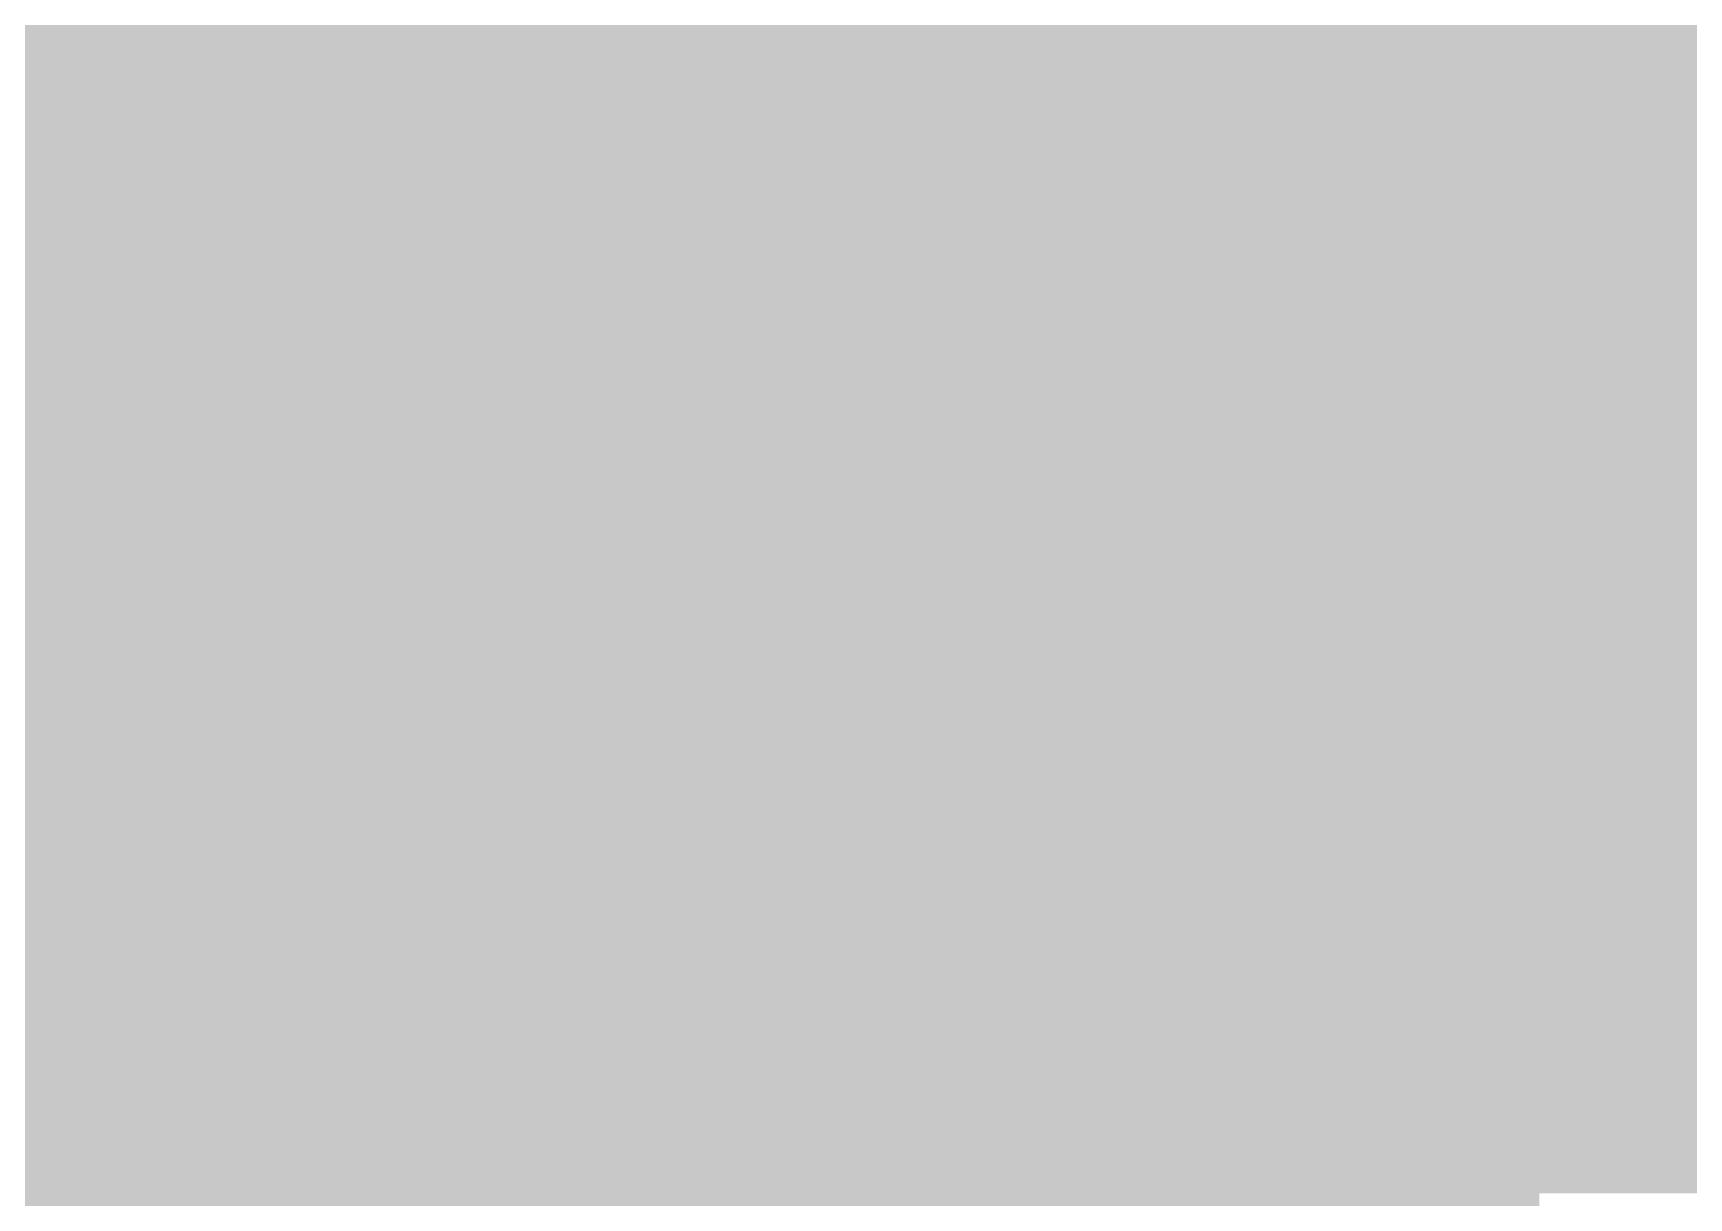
# Model space of a CAD drawing. Header units: inches. Extents: x 0 to 841, y 0 to 594.
# Drawn here: x 425.165 to 425.929, y 227.112 to 227.649 of the extents above; entities that cross this region are included whole.
import ezdxf

# ---------------------------------------------------------------- set-up
doc = ezdxf.new("R2010")
doc.units = ezdxf.units.IN
doc.layers.add('Sheet', color=255, linetype='Continuous')

msp = doc.modelspace()

# ---------------------------------------------------------------- linework, layer by layer
at = {"layer": 'Sheet'}
for points in [[(425.01402, 232.49728, 0.7493, 0.7493, 0), (425.01402, 227.48888, 0.7493, 0.7493, 0)], [(425.71021, 227.82577, 0.29972, 0.29972, 0), (425.71021, 227.78085, 0.29972, 0.29972, 0), (425.73267, 227.75839, 0.29972, 0.29972, 0), (425.73267, 227.71348, 0.29972, 0.29972, 0), (425.75513, 227.69102, 0.29972, 0.29972, 0), (425.75513, 227.6461, 0.29972, 0.29972, 0), (425.77758, 227.60118, 0.29972, 0.29972, 0), (425.77758, 227.57872, 0.29972, 0.29972, 0), (425.77758, 227.5338, 0.29972, 0.29972, 0), (425.77758, 227.48888, 0.29972, 0.29972, 0)], [(425.71021, 227.82577, 0.29972, 0.29972, 0), (425.71021, 227.78085, 0.29972, 0.29972, 0), (425.73267, 227.75839, 0.29972, 0.29972, 0), (425.73267, 227.71348, 0.29972, 0.29972, 0), (425.75513, 227.69102, 0.29972, 0.29972, 0), (425.75513, 227.6461, 0.29972, 0.29972, 0), (425.77758, 227.60118, 0.29972, 0.29972, 0), (425.77758, 227.57872, 0.29972, 0.29972, 0), (425.77758, 227.5338, 0.29972, 0.29972, 0), (425.77758, 227.48888, 0.29972, 0.29972, 0)], [(425.71021, 227.82577, 0.29972, 0.29972, 0), (425.71021, 227.78085, 0.29972, 0.29972, 0), (425.73267, 227.75839, 0.29972, 0.29972, 0), (425.73267, 227.71348, 0.29972, 0.29972, 0), (425.75513, 227.69102, 0.29972, 0.29972, 0), (425.75513, 227.6461, 0.29972, 0.29972, 0), (425.77758, 227.60118, 0.29972, 0.29972, 0), (425.77758, 227.57872, 0.29972, 0.29972, 0), (425.77758, 227.5338, 0.29972, 0.29972, 0), (425.77758, 227.48888, 0.29972, 0.29972, 0)], [(425.71021, 227.82577, 0.29972, 0.29972, 0), (425.71021, 227.78085, 0.29972, 0.29972, 0), (425.73267, 227.75839, 0.29972, 0.29972, 0), (425.73267, 227.71348, 0.29972, 0.29972, 0), (425.75513, 227.69102, 0.29972, 0.29972, 0), (425.75513, 227.6461, 0.29972, 0.29972, 0), (425.77758, 227.60118, 0.29972, 0.29972, 0), (425.77758, 227.57872, 0.29972, 0.29972, 0), (425.77758, 227.5338, 0.29972, 0.29972, 0), (425.77758, 227.48888, 0.29972, 0.29972, 0)], [(425.41826, 227.80331, 0.29972, 0.29972, 0), (425.41826, 227.78085, 0.29972, 0.29972, 0), (425.44072, 227.75839, 0.29972, 0.29972, 0), (425.44072, 227.73593, 0.29972, 0.29972, 0), (425.46318, 227.71348, 0.29972, 0.29972, 0), (425.46318, 227.69102, 0.29972, 0.29972, 0), (425.48563, 227.66856, 0.29972, 0.29972, 0), (425.48563, 227.6461, 0.29972, 0.29972, 0), (425.48563, 227.62364, 0.29972, 0.29972, 0), (425.50809, 227.60118, 0.29972, 0.29972, 0), (425.50809, 227.57872, 0.29972, 0.29972, 0), (425.50809, 227.5338, 0.29972, 0.29972, 0), (425.50809, 227.51134, 0.29972, 0.29972, 0), (425.50809, 227.48888, 0.29972, 0.29972, 0)], [(425.41826, 227.80331, 0.29972, 0.29972, 0), (425.41826, 227.78085, 0.29972, 0.29972, 0), (425.44072, 227.75839, 0.29972, 0.29972, 0), (425.44072, 227.73593, 0.29972, 0.29972, 0), (425.46318, 227.71348, 0.29972, 0.29972, 0), (425.46318, 227.69102, 0.29972, 0.29972, 0), (425.48563, 227.66856, 0.29972, 0.29972, 0), (425.48563, 227.6461, 0.29972, 0.29972, 0), (425.48563, 227.62364, 0.29972, 0.29972, 0), (425.50809, 227.60118, 0.29972, 0.29972, 0), (425.50809, 227.57872, 0.29972, 0.29972, 0), (425.50809, 227.5338, 0.29972, 0.29972, 0), (425.50809, 227.51134, 0.29972, 0.29972, 0), (425.50809, 227.48888, 0.29972, 0.29972, 0)], [(425.41826, 227.80331, 0.29972, 0.29972, 0), (425.41826, 227.78085, 0.29972, 0.29972, 0), (425.44072, 227.75839, 0.29972, 0.29972, 0), (425.44072, 227.73593, 0.29972, 0.29972, 0), (425.46318, 227.71348, 0.29972, 0.29972, 0), (425.46318, 227.69102, 0.29972, 0.29972, 0), (425.48563, 227.66856, 0.29972, 0.29972, 0), (425.48563, 227.6461, 0.29972, 0.29972, 0), (425.48563, 227.62364, 0.29972, 0.29972, 0), (425.50809, 227.60118, 0.29972, 0.29972, 0), (425.50809, 227.57872, 0.29972, 0.29972, 0), (425.50809, 227.5338, 0.29972, 0.29972, 0), (425.50809, 227.51134, 0.29972, 0.29972, 0), (425.50809, 227.48888, 0.29972, 0.29972, 0)], [(420.00593, 227.48888, 0.7493, 0.7493, 0), (425.01402, 227.48888, 0.7493, 0.7493, 0)], [(425.01402, 227.48888, 0.7493, 0.7493, 0), (455.01765, 227.48888, 0.7493, 0.7493, 0)], [(425.46318, 227.71348, 0.09906, 0.09906, 0), (425.46318, 227.69102, 0.09906, 0.09906, 0), (425.48563, 227.66856, 0.09906, 0.09906, 0), (425.48563, 227.6461, 0.09906, 0.09906, 0), (425.48563, 227.62364, 0.09906, 0.09906, 0), (425.50809, 227.60118, 0.09906, 0.09906, 0), (425.50809, 227.57872, 0.09906, 0.09906, 0), (425.50809, 227.5338, 0.09906, 0.09906, 0), (425.50809, 227.51134, 0.09906, 0.09906, 0), (425.50809, 227.48888, 0.09906, 0.09906, 0)], [(425.46318, 227.71348, 0.09906, 0.09906, 0), (425.46318, 227.69102, 0.09906, 0.09906, 0), (425.48563, 227.66856, 0.09906, 0.09906, 0), (425.48563, 227.6461, 0.09906, 0.09906, 0), (425.48563, 227.62364, 0.09906, 0.09906, 0), (425.50809, 227.60118, 0.09906, 0.09906, 0), (425.50809, 227.57872, 0.09906, 0.09906, 0), (425.50809, 227.5338, 0.09906, 0.09906, 0), (425.50809, 227.51134, 0.09906, 0.09906, 0), (425.50809, 227.48888, 0.09906, 0.09906, 0)], [(425.46318, 227.71348, 0.09906, 0.09906, 0), (425.46318, 227.69102, 0.09906, 0.09906, 0), (425.48563, 227.66856, 0.09906, 0.09906, 0), (425.48563, 227.6461, 0.09906, 0.09906, 0), (425.48563, 227.62364, 0.09906, 0.09906, 0), (425.50809, 227.60118, 0.09906, 0.09906, 0), (425.50809, 227.57872, 0.09906, 0.09906, 0), (425.50809, 227.5338, 0.09906, 0.09906, 0), (425.50809, 227.51134, 0.09906, 0.09906, 0), (425.50809, 227.48888, 0.09906, 0.09906, 0)], [(425.73267, 227.71348, 0.09906, 0.09906, 0), (425.75513, 227.69102, 0.09906, 0.09906, 0), (425.75513, 227.6461, 0.09906, 0.09906, 0), (425.77758, 227.60118, 0.09906, 0.09906, 0), (425.77758, 227.57872, 0.09906, 0.09906, 0), (425.77758, 227.5338, 0.09906, 0.09906, 0), (425.77758, 227.48888, 0.09906, 0.09906, 0)], [(425.73267, 227.71348, 0.09906, 0.09906, 0), (425.75513, 227.69102, 0.09906, 0.09906, 0), (425.75513, 227.6461, 0.09906, 0.09906, 0), (425.77758, 227.60118, 0.09906, 0.09906, 0), (425.77758, 227.57872, 0.09906, 0.09906, 0), (425.77758, 227.5338, 0.09906, 0.09906, 0), (425.77758, 227.48888, 0.09906, 0.09906, 0)], [(425.73267, 227.71348, 0.09906, 0.09906, 0), (425.75513, 227.69102, 0.09906, 0.09906, 0), (425.75513, 227.6461, 0.09906, 0.09906, 0), (425.77758, 227.60118, 0.09906, 0.09906, 0), (425.77758, 227.57872, 0.09906, 0.09906, 0), (425.77758, 227.5338, 0.09906, 0.09906, 0), (425.77758, 227.48888, 0.09906, 0.09906, 0)], [(425.73267, 227.71348, 0.09906, 0.09906, 0), (425.75513, 227.69102, 0.09906, 0.09906, 0), (425.75513, 227.6461, 0.09906, 0.09906, 0), (425.77758, 227.60118, 0.09906, 0.09906, 0), (425.77758, 227.57872, 0.09906, 0.09906, 0), (425.77758, 227.5338, 0.09906, 0.09906, 0), (425.77758, 227.48888, 0.09906, 0.09906, 0)], [(425.50809, 227.48888, 0.29972, 0.29972, 0), (425.50809, 227.46642, 0.29972, 0.29972, 0), (425.50809, 227.44397, 0.29972, 0.29972, 0), (425.50809, 227.42151, 0.29972, 0.29972, 0), (425.50809, 227.39905, 0.29972, 0.29972, 0), (425.48563, 227.35413, 0.29972, 0.29972, 0), (425.48563, 227.33167, 0.29972, 0.29972, 0), (425.48563, 227.30921, 0.29972, 0.29972, 0), (425.46318, 227.28675, 0.29972, 0.29972, 0), (425.46318, 227.26429, 0.29972, 0.29972, 0), (425.44072, 227.24183, 0.29972, 0.29972, 0), (425.44072, 227.21937, 0.29972, 0.29972, 0), (425.41826, 227.19691, 0.29972, 0.29972, 0), (425.41826, 227.19691, 0.29972, 0.29972, 0), (425.3958, 227.17446, 0.29972, 0.29972, 0), (425.37334, 227.152, 0.29972, 0.29972, 0), (425.35089, 227.12954, 0.29972, 0.29972, 0), (425.35089, 227.10708, 0.29972, 0.29972, 0), (425.32843, 227.08462, 0.29972, 0.29972, 0), (425.30597, 227.08462, 0.29972, 0.29972, 0), (425.28351, 227.06216, 0.29972, 0.29972, 0), (425.26106, 227.0397, 0.29972, 0.29972, 0), (425.2386, 227.0397, 0.29972, 0.29972, 0), (425.21614, 227.01724, 0.29972, 0.29972, 0), (425.21614, 227.01724, 0.29972, 0.29972, 0), (425.19368, 226.99478, 0.29972, 0.29972, 0), (425.14877, 226.99478, 0.29972, 0.29972, 0), (425.12631, 226.99478, 0.29972, 0.29972, 0), (425.10385, 226.97232, 0.29972, 0.29972, 0), (425.08139, 226.97232, 0.29972, 0.29972, 0), (425.05893, 226.97232, 0.29972, 0.29972, 0), (425.03648, 226.97232, 0.29972, 0.29972, 0), (425.01402, 226.97232, 0.29972, 0.29972, 0)], [(425.50809, 227.48888, 0.29972, 0.29972, 0), (425.50809, 227.46642, 0.29972, 0.29972, 0), (425.50809, 227.44397, 0.29972, 0.29972, 0), (425.50809, 227.42151, 0.29972, 0.29972, 0), (425.50809, 227.39905, 0.29972, 0.29972, 0), (425.48563, 227.35413, 0.29972, 0.29972, 0), (425.48563, 227.33167, 0.29972, 0.29972, 0), (425.48563, 227.30921, 0.29972, 0.29972, 0), (425.46318, 227.28675, 0.29972, 0.29972, 0), (425.46318, 227.26429, 0.29972, 0.29972, 0), (425.44072, 227.24183, 0.29972, 0.29972, 0), (425.44072, 227.21937, 0.29972, 0.29972, 0), (425.41826, 227.19691, 0.29972, 0.29972, 0), (425.41826, 227.19691, 0.29972, 0.29972, 0), (425.3958, 227.17446, 0.29972, 0.29972, 0), (425.37334, 227.152, 0.29972, 0.29972, 0), (425.35089, 227.12954, 0.29972, 0.29972, 0), (425.35089, 227.10708, 0.29972, 0.29972, 0), (425.32843, 227.08462, 0.29972, 0.29972, 0), (425.30597, 227.08462, 0.29972, 0.29972, 0), (425.28351, 227.06216, 0.29972, 0.29972, 0), (425.26106, 227.0397, 0.29972, 0.29972, 0), (425.2386, 227.0397, 0.29972, 0.29972, 0), (425.21614, 227.01724, 0.29972, 0.29972, 0), (425.21614, 227.01724, 0.29972, 0.29972, 0), (425.19368, 226.99478, 0.29972, 0.29972, 0), (425.14877, 226.99478, 0.29972, 0.29972, 0), (425.12631, 226.99478, 0.29972, 0.29972, 0), (425.10385, 226.97232, 0.29972, 0.29972, 0), (425.08139, 226.97232, 0.29972, 0.29972, 0), (425.05893, 226.97232, 0.29972, 0.29972, 0), (425.03648, 226.97232, 0.29972, 0.29972, 0), (425.01402, 226.97232, 0.29972, 0.29972, 0)], [(425.50809, 227.48888, 0.29972, 0.29972, 0), (425.50809, 227.46642, 0.29972, 0.29972, 0), (425.50809, 227.44397, 0.29972, 0.29972, 0), (425.50809, 227.42151, 0.29972, 0.29972, 0), (425.50809, 227.39905, 0.29972, 0.29972, 0), (425.48563, 227.35413, 0.29972, 0.29972, 0), (425.48563, 227.33167, 0.29972, 0.29972, 0), (425.48563, 227.30921, 0.29972, 0.29972, 0), (425.46318, 227.28675, 0.29972, 0.29972, 0), (425.46318, 227.26429, 0.29972, 0.29972, 0), (425.44072, 227.24183, 0.29972, 0.29972, 0), (425.44072, 227.21937, 0.29972, 0.29972, 0), (425.41826, 227.19691, 0.29972, 0.29972, 0), (425.41826, 227.19691, 0.29972, 0.29972, 0), (425.3958, 227.17446, 0.29972, 0.29972, 0), (425.37334, 227.152, 0.29972, 0.29972, 0), (425.35089, 227.12954, 0.29972, 0.29972, 0), (425.35089, 227.10708, 0.29972, 0.29972, 0), (425.32843, 227.08462, 0.29972, 0.29972, 0), (425.30597, 227.08462, 0.29972, 0.29972, 0), (425.28351, 227.06216, 0.29972, 0.29972, 0), (425.26106, 227.0397, 0.29972, 0.29972, 0), (425.2386, 227.0397, 0.29972, 0.29972, 0), (425.21614, 227.01724, 0.29972, 0.29972, 0), (425.21614, 227.01724, 0.29972, 0.29972, 0), (425.19368, 226.99478, 0.29972, 0.29972, 0), (425.14877, 226.99478, 0.29972, 0.29972, 0), (425.12631, 226.99478, 0.29972, 0.29972, 0), (425.10385, 226.97232, 0.29972, 0.29972, 0), (425.08139, 226.97232, 0.29972, 0.29972, 0), (425.05893, 226.97232, 0.29972, 0.29972, 0), (425.03648, 226.97232, 0.29972, 0.29972, 0), (425.01402, 226.97232, 0.29972, 0.29972, 0)], [(425.50809, 227.48888, 0.29972, 0.29972, 0), (425.50809, 227.48888, 0.29972, 0.29972, 0), (425.50809, 227.48888, 0.29972, 0.29972, 0), (425.50809, 227.48888, 0.29972, 0.29972, 0), (425.50809, 227.48888, 0.29972, 0.29972, 0), (425.50809, 227.48888, 0.29972, 0.29972, 0), (425.50809, 227.48888, 0.29972, 0.29972, 0), (425.50809, 227.48888, 0.29972, 0.29972, 0), (425.50809, 227.48888, 0.29972, 0.29972, 0), (425.50809, 227.48888, 0.29972, 0.29972, 0), (425.50809, 227.48888, 0.29972, 0.29972, 0), (425.50809, 227.48888, 0.29972, 0.29972, 0), (425.50809, 227.48888, 0.29972, 0.29972, 0), (425.50809, 227.48888, 0.29972, 0.29972, 0), (425.50809, 227.48888, 0.29972, 0.29972, 0), (425.50809, 227.48888, 0.29972, 0.29972, 0), (425.50809, 227.48888, 0.29972, 0.29972, 0), (425.50809, 227.48888, 0.29972, 0.29972, 0), (425.50809, 227.48888, 0.29972, 0.29972, 0), (425.50809, 227.48888, 0.29972, 0.29972, 0), (425.50809, 227.48888, 0.29972, 0.29972, 0), (425.50809, 227.48888, 0.29972, 0.29972, 0), (425.50809, 227.48888, 0.29972, 0.29972, 0), (425.50809, 227.48888, 0.29972, 0.29972, 0), (425.50809, 227.48888, 0.29972, 0.29972, 0), (425.50809, 227.48888, 0.29972, 0.29972, 0), (425.50809, 227.48888, 0.29972, 0.29972, 0), (425.50809, 227.48888, 0.29972, 0.29972, 0), (425.50809, 227.48888, 0.29972, 0.29972, 0), (425.50809, 227.48888, 0.29972, 0.29972, 0), (425.50809, 227.48888, 0.29972, 0.29972, 0), (425.50809, 227.48888, 0.29972, 0.29972, 0), (425.50809, 227.48888, 0.29972, 0.29972, 0)], [(425.50809, 227.48888, 0.29972, 0.29972, 0), (425.50809, 227.48888, 0.29972, 0.29972, 0)], [(425.50809, 227.48888, 0.29972, 0.29972, 0), (425.50809, 227.48888, 0.29972, 0.29972, 0), (425.50809, 227.48888, 0.29972, 0.29972, 0), (425.50809, 227.48888, 0.29972, 0.29972, 0), (425.50809, 227.48888, 0.29972, 0.29972, 0), (425.50809, 227.48888, 0.29972, 0.29972, 0), (425.50809, 227.48888, 0.29972, 0.29972, 0), (425.50809, 227.48888, 0.29972, 0.29972, 0), (425.50809, 227.48888, 0.29972, 0.29972, 0), (425.50809, 227.48888, 0.29972, 0.29972, 0), (425.50809, 227.48888, 0.29972, 0.29972, 0), (425.50809, 227.48888, 0.29972, 0.29972, 0), (425.50809, 227.48888, 0.29972, 0.29972, 0), (425.50809, 227.48888, 0.29972, 0.29972, 0), (425.50809, 227.48888, 0.29972, 0.29972, 0), (425.50809, 227.48888, 0.29972, 0.29972, 0), (425.50809, 227.48888, 0.29972, 0.29972, 0), (425.50809, 227.48888, 0.29972, 0.29972, 0), (425.50809, 227.48888, 0.29972, 0.29972, 0), (425.50809, 227.48888, 0.29972, 0.29972, 0), (425.50809, 227.48888, 0.29972, 0.29972, 0), (425.50809, 227.48888, 0.29972, 0.29972, 0), (425.50809, 227.48888, 0.29972, 0.29972, 0), (425.50809, 227.48888, 0.29972, 0.29972, 0), (425.50809, 227.48888, 0.29972, 0.29972, 0), (425.50809, 227.48888, 0.29972, 0.29972, 0), (425.50809, 227.48888, 0.29972, 0.29972, 0), (425.50809, 227.48888, 0.29972, 0.29972, 0), (425.50809, 227.48888, 0.29972, 0.29972, 0), (425.50809, 227.48888, 0.29972, 0.29972, 0), (425.50809, 227.48888, 0.29972, 0.29972, 0), (425.50809, 227.48888, 0.29972, 0.29972, 0), (425.50809, 227.48888, 0.29972, 0.29972, 0)], [(425.50809, 227.48888, 0.29972, 0.29972, 0), (425.50809, 227.48888, 0.29972, 0.29972, 0)], [(425.50809, 227.48888, 0.29972, 0.29972, 0), (425.50809, 227.48888, 0.29972, 0.29972, 0), (425.50809, 227.48888, 0.29972, 0.29972, 0), (425.50809, 227.48888, 0.29972, 0.29972, 0), (425.50809, 227.48888, 0.29972, 0.29972, 0), (425.50809, 227.48888, 0.29972, 0.29972, 0), (425.50809, 227.48888, 0.29972, 0.29972, 0), (425.50809, 227.48888, 0.29972, 0.29972, 0), (425.50809, 227.48888, 0.29972, 0.29972, 0), (425.50809, 227.48888, 0.29972, 0.29972, 0), (425.50809, 227.48888, 0.29972, 0.29972, 0), (425.50809, 227.48888, 0.29972, 0.29972, 0), (425.50809, 227.48888, 0.29972, 0.29972, 0), (425.50809, 227.48888, 0.29972, 0.29972, 0), (425.50809, 227.48888, 0.29972, 0.29972, 0), (425.50809, 227.48888, 0.29972, 0.29972, 0), (425.50809, 227.48888, 0.29972, 0.29972, 0), (425.50809, 227.48888, 0.29972, 0.29972, 0), (425.50809, 227.48888, 0.29972, 0.29972, 0), (425.50809, 227.48888, 0.29972, 0.29972, 0), (425.50809, 227.48888, 0.29972, 0.29972, 0), (425.50809, 227.48888, 0.29972, 0.29972, 0), (425.50809, 227.48888, 0.29972, 0.29972, 0), (425.50809, 227.48888, 0.29972, 0.29972, 0), (425.50809, 227.48888, 0.29972, 0.29972, 0), (425.50809, 227.48888, 0.29972, 0.29972, 0), (425.50809, 227.48888, 0.29972, 0.29972, 0), (425.50809, 227.48888, 0.29972, 0.29972, 0), (425.50809, 227.48888, 0.29972, 0.29972, 0), (425.50809, 227.48888, 0.29972, 0.29972, 0), (425.50809, 227.48888, 0.29972, 0.29972, 0), (425.50809, 227.48888, 0.29972, 0.29972, 0), (425.50809, 227.48888, 0.29972, 0.29972, 0)], [(425.50809, 227.48888, 0.29972, 0.29972, 0), (425.50809, 227.48888, 0.29972, 0.29972, 0)], [(425.77758, 227.48888, 0.29972, 0.29972, 0), (425.77758, 227.44397, 0.29972, 0.29972, 0), (425.77758, 227.39905, 0.29972, 0.29972, 0), (425.77758, 227.37659, 0.29972, 0.29972, 0), (425.75513, 227.33167, 0.29972, 0.29972, 0), (425.75513, 227.28675, 0.29972, 0.29972, 0), (425.73267, 227.26429, 0.29972, 0.29972, 0), (425.73267, 227.21937, 0.29972, 0.29972, 0), (425.71021, 227.19691, 0.29972, 0.29972, 0), (425.71021, 227.152, 0.29972, 0.29972, 0), (425.68775, 227.12954, 0.29972, 0.29972, 0), (425.6653, 227.08462, 0.29972, 0.29972, 0), (425.64284, 227.06216, 0.29972, 0.29972, 0), (425.62038, 227.0397, 0.29972, 0.29972, 0), (425.59792, 226.99478, 0.29972, 0.29972, 0), (425.57546, 226.97232, 0.29972, 0.29972, 0), (425.55301, 226.94986, 0.29972, 0.29972, 0)], [(425.77758, 227.48888, 0.29972, 0.29972, 0), (425.77758, 227.44397, 0.29972, 0.29972, 0), (425.77758, 227.39905, 0.29972, 0.29972, 0), (425.77758, 227.37659, 0.29972, 0.29972, 0), (425.75513, 227.33167, 0.29972, 0.29972, 0), (425.75513, 227.28675, 0.29972, 0.29972, 0), (425.73267, 227.26429, 0.29972, 0.29972, 0), (425.73267, 227.21937, 0.29972, 0.29972, 0), (425.71021, 227.19691, 0.29972, 0.29972, 0), (425.71021, 227.152, 0.29972, 0.29972, 0), (425.68775, 227.12954, 0.29972, 0.29972, 0), (425.6653, 227.08462, 0.29972, 0.29972, 0), (425.64284, 227.06216, 0.29972, 0.29972, 0), (425.62038, 227.0397, 0.29972, 0.29972, 0), (425.59792, 226.99478, 0.29972, 0.29972, 0), (425.57546, 226.97232, 0.29972, 0.29972, 0), (425.55301, 226.94986, 0.29972, 0.29972, 0)], [(425.77758, 227.48888, 0.29972, 0.29972, 0), (425.77758, 227.44397, 0.29972, 0.29972, 0), (425.77758, 227.39905, 0.29972, 0.29972, 0), (425.77758, 227.37659, 0.29972, 0.29972, 0), (425.75513, 227.33167, 0.29972, 0.29972, 0), (425.75513, 227.28675, 0.29972, 0.29972, 0), (425.73267, 227.26429, 0.29972, 0.29972, 0), (425.73267, 227.21937, 0.29972, 0.29972, 0), (425.71021, 227.19691, 0.29972, 0.29972, 0), (425.71021, 227.152, 0.29972, 0.29972, 0), (425.68775, 227.12954, 0.29972, 0.29972, 0), (425.6653, 227.08462, 0.29972, 0.29972, 0), (425.64284, 227.06216, 0.29972, 0.29972, 0), (425.62038, 227.0397, 0.29972, 0.29972, 0), (425.59792, 226.99478, 0.29972, 0.29972, 0), (425.57546, 226.97232, 0.29972, 0.29972, 0), (425.55301, 226.94986, 0.29972, 0.29972, 0)], [(425.77758, 227.48888, 0.29972, 0.29972, 0), (425.77758, 227.44397, 0.29972, 0.29972, 0), (425.77758, 227.39905, 0.29972, 0.29972, 0), (425.77758, 227.37659, 0.29972, 0.29972, 0), (425.75513, 227.33167, 0.29972, 0.29972, 0), (425.75513, 227.28675, 0.29972, 0.29972, 0), (425.73267, 227.26429, 0.29972, 0.29972, 0), (425.73267, 227.21937, 0.29972, 0.29972, 0), (425.71021, 227.19691, 0.29972, 0.29972, 0), (425.71021, 227.152, 0.29972, 0.29972, 0), (425.68775, 227.12954, 0.29972, 0.29972, 0), (425.6653, 227.08462, 0.29972, 0.29972, 0), (425.64284, 227.06216, 0.29972, 0.29972, 0), (425.62038, 227.0397, 0.29972, 0.29972, 0), (425.59792, 226.99478, 0.29972, 0.29972, 0), (425.57546, 226.97232, 0.29972, 0.29972, 0), (425.55301, 226.94986, 0.29972, 0.29972, 0)], [(425.77758, 227.48888, 0.29972, 0.29972, 0), (425.77758, 227.48888, 0.29972, 0.29972, 0), (425.77758, 227.48888, 0.29972, 0.29972, 0), (425.77758, 227.48888, 0.29972, 0.29972, 0), (425.77758, 227.48888, 0.29972, 0.29972, 0), (425.77758, 227.48888, 0.29972, 0.29972, 0), (425.77758, 227.48888, 0.29972, 0.29972, 0), (425.77758, 227.48888, 0.29972, 0.29972, 0), (425.77758, 227.48888, 0.29972, 0.29972, 0), (425.77758, 227.48888, 0.29972, 0.29972, 0), (425.77758, 227.48888, 0.29972, 0.29972, 0), (425.77758, 227.48888, 0.29972, 0.29972, 0), (425.77758, 227.48888, 0.29972, 0.29972, 0), (425.77758, 227.48888, 0.29972, 0.29972, 0), (425.77758, 227.48888, 0.29972, 0.29972, 0), (425.77758, 227.48888, 0.29972, 0.29972, 0), (425.77758, 227.48888, 0.29972, 0.29972, 0), (425.77758, 227.48888, 0.29972, 0.29972, 0), (425.77758, 227.48888, 0.29972, 0.29972, 0), (425.77758, 227.48888, 0.29972, 0.29972, 0), (425.77758, 227.48888, 0.29972, 0.29972, 0), (425.77758, 227.48888, 0.29972, 0.29972, 0), (425.77758, 227.48888, 0.29972, 0.29972, 0), (425.77758, 227.48888, 0.29972, 0.29972, 0), (425.77758, 227.48888, 0.29972, 0.29972, 0), (425.77758, 227.48888, 0.29972, 0.29972, 0), (425.77758, 227.48888, 0.29972, 0.29972, 0), (425.77758, 227.48888, 0.29972, 0.29972, 0), (425.77758, 227.48888, 0.29972, 0.29972, 0), (425.77758, 227.48888, 0.29972, 0.29972, 0), (425.77758, 227.48888, 0.29972, 0.29972, 0), (425.77758, 227.48888, 0.29972, 0.29972, 0), (425.77758, 227.48888, 0.29972, 0.29972, 0)], [(425.77758, 227.48888, 0.29972, 0.29972, 0), (425.77758, 227.48888, 0.29972, 0.29972, 0)], [(425.77758, 227.48888, 0.29972, 0.29972, 0), (425.77758, 227.48888, 0.29972, 0.29972, 0), (425.77758, 227.48888, 0.29972, 0.29972, 0), (425.77758, 227.48888, 0.29972, 0.29972, 0), (425.77758, 227.48888, 0.29972, 0.29972, 0), (425.77758, 227.48888, 0.29972, 0.29972, 0), (425.77758, 227.48888, 0.29972, 0.29972, 0), (425.77758, 227.48888, 0.29972, 0.29972, 0), (425.77758, 227.48888, 0.29972, 0.29972, 0), (425.77758, 227.48888, 0.29972, 0.29972, 0), (425.77758, 227.48888, 0.29972, 0.29972, 0), (425.77758, 227.48888, 0.29972, 0.29972, 0), (425.77758, 227.48888, 0.29972, 0.29972, 0), (425.77758, 227.48888, 0.29972, 0.29972, 0), (425.77758, 227.48888, 0.29972, 0.29972, 0), (425.77758, 227.48888, 0.29972, 0.29972, 0), (425.77758, 227.48888, 0.29972, 0.29972, 0), (425.77758, 227.48888, 0.29972, 0.29972, 0), (425.77758, 227.48888, 0.29972, 0.29972, 0), (425.77758, 227.48888, 0.29972, 0.29972, 0), (425.77758, 227.48888, 0.29972, 0.29972, 0), (425.77758, 227.48888, 0.29972, 0.29972, 0), (425.77758, 227.48888, 0.29972, 0.29972, 0), (425.77758, 227.48888, 0.29972, 0.29972, 0), (425.77758, 227.48888, 0.29972, 0.29972, 0), (425.77758, 227.48888, 0.29972, 0.29972, 0), (425.77758, 227.48888, 0.29972, 0.29972, 0), (425.77758, 227.48888, 0.29972, 0.29972, 0), (425.77758, 227.48888, 0.29972, 0.29972, 0), (425.77758, 227.48888, 0.29972, 0.29972, 0), (425.77758, 227.48888, 0.29972, 0.29972, 0), (425.77758, 227.48888, 0.29972, 0.29972, 0), (425.77758, 227.48888, 0.29972, 0.29972, 0)], [(425.77758, 227.48888, 0.29972, 0.29972, 0), (425.77758, 227.48888, 0.29972, 0.29972, 0)], [(425.77758, 227.48888, 0.29972, 0.29972, 0), (425.77758, 227.48888, 0.29972, 0.29972, 0), (425.77758, 227.48888, 0.29972, 0.29972, 0), (425.77758, 227.48888, 0.29972, 0.29972, 0), (425.77758, 227.48888, 0.29972, 0.29972, 0), (425.77758, 227.48888, 0.29972, 0.29972, 0), (425.77758, 227.48888, 0.29972, 0.29972, 0), (425.77758, 227.48888, 0.29972, 0.29972, 0), (425.77758, 227.48888, 0.29972, 0.29972, 0), (425.77758, 227.48888, 0.29972, 0.29972, 0), (425.77758, 227.48888, 0.29972, 0.29972, 0), (425.77758, 227.48888, 0.29972, 0.29972, 0), (425.77758, 227.48888, 0.29972, 0.29972, 0), (425.77758, 227.48888, 0.29972, 0.29972, 0), (425.77758, 227.48888, 0.29972, 0.29972, 0), (425.77758, 227.48888, 0.29972, 0.29972, 0), (425.77758, 227.48888, 0.29972, 0.29972, 0), (425.77758, 227.48888, 0.29972, 0.29972, 0), (425.77758, 227.48888, 0.29972, 0.29972, 0), (425.77758, 227.48888, 0.29972, 0.29972, 0), (425.77758, 227.48888, 0.29972, 0.29972, 0), (425.77758, 227.48888, 0.29972, 0.29972, 0), (425.77758, 227.48888, 0.29972, 0.29972, 0), (425.77758, 227.48888, 0.29972, 0.29972, 0), (425.77758, 227.48888, 0.29972, 0.29972, 0), (425.77758, 227.48888, 0.29972, 0.29972, 0), (425.77758, 227.48888, 0.29972, 0.29972, 0), (425.77758, 227.48888, 0.29972, 0.29972, 0), (425.77758, 227.48888, 0.29972, 0.29972, 0), (425.77758, 227.48888, 0.29972, 0.29972, 0), (425.77758, 227.48888, 0.29972, 0.29972, 0), (425.77758, 227.48888, 0.29972, 0.29972, 0), (425.77758, 227.48888, 0.29972, 0.29972, 0)], [(425.77758, 227.48888, 0.29972, 0.29972, 0), (425.77758, 227.48888, 0.29972, 0.29972, 0)], [(425.77758, 227.48888, 0.29972, 0.29972, 0), (425.77758, 227.48888, 0.29972, 0.29972, 0), (425.77758, 227.48888, 0.29972, 0.29972, 0), (425.77758, 227.48888, 0.29972, 0.29972, 0), (425.77758, 227.48888, 0.29972, 0.29972, 0), (425.77758, 227.48888, 0.29972, 0.29972, 0), (425.77758, 227.48888, 0.29972, 0.29972, 0), (425.77758, 227.48888, 0.29972, 0.29972, 0), (425.77758, 227.48888, 0.29972, 0.29972, 0), (425.77758, 227.48888, 0.29972, 0.29972, 0), (425.77758, 227.48888, 0.29972, 0.29972, 0), (425.77758, 227.48888, 0.29972, 0.29972, 0), (425.77758, 227.48888, 0.29972, 0.29972, 0), (425.77758, 227.48888, 0.29972, 0.29972, 0), (425.77758, 227.48888, 0.29972, 0.29972, 0), (425.77758, 227.48888, 0.29972, 0.29972, 0), (425.77758, 227.48888, 0.29972, 0.29972, 0), (425.77758, 227.48888, 0.29972, 0.29972, 0), (425.77758, 227.48888, 0.29972, 0.29972, 0), (425.77758, 227.48888, 0.29972, 0.29972, 0), (425.77758, 227.48888, 0.29972, 0.29972, 0), (425.77758, 227.48888, 0.29972, 0.29972, 0), (425.77758, 227.48888, 0.29972, 0.29972, 0), (425.77758, 227.48888, 0.29972, 0.29972, 0), (425.77758, 227.48888, 0.29972, 0.29972, 0), (425.77758, 227.48888, 0.29972, 0.29972, 0), (425.77758, 227.48888, 0.29972, 0.29972, 0), (425.77758, 227.48888, 0.29972, 0.29972, 0), (425.77758, 227.48888, 0.29972, 0.29972, 0), (425.77758, 227.48888, 0.29972, 0.29972, 0), (425.77758, 227.48888, 0.29972, 0.29972, 0), (425.77758, 227.48888, 0.29972, 0.29972, 0), (425.77758, 227.48888, 0.29972, 0.29972, 0)], [(425.77758, 227.48888, 0.29972, 0.29972, 0), (425.77758, 227.48888, 0.29972, 0.29972, 0)], [(425.50809, 227.48888, 0.09906, 0.09906, 0), (425.50809, 227.46642, 0.09906, 0.09906, 0), (425.50809, 227.44397, 0.09906, 0.09906, 0), (425.50809, 227.42151, 0.09906, 0.09906, 0), (425.50809, 227.39905, 0.09906, 0.09906, 0), (425.48563, 227.35413, 0.09906, 0.09906, 0), (425.48563, 227.33167, 0.09906, 0.09906, 0), (425.48563, 227.30921, 0.09906, 0.09906, 0), (425.46318, 227.28675, 0.09906, 0.09906, 0), (425.46318, 227.26429, 0.09906, 0.09906, 0), (425.44072, 227.24183, 0.09906, 0.09906, 0), (425.44072, 227.21937, 0.09906, 0.09906, 0), (425.41826, 227.19691, 0.09906, 0.09906, 0), (425.41826, 227.19691, 0.09906, 0.09906, 0), (425.3958, 227.17446, 0.09906, 0.09906, 0), (425.37334, 227.152, 0.09906, 0.09906, 0), (425.35089, 227.12954, 0.09906, 0.09906, 0), (425.35089, 227.10708, 0.09906, 0.09906, 0), (425.32843, 227.08462, 0.09906, 0.09906, 0), (425.30597, 227.08462, 0.09906, 0.09906, 0), (425.28351, 227.06216, 0.09906, 0.09906, 0)], [(425.50809, 227.48888, 0.09906, 0.09906, 0), (425.50809, 227.46642, 0.09906, 0.09906, 0), (425.50809, 227.44397, 0.09906, 0.09906, 0), (425.50809, 227.42151, 0.09906, 0.09906, 0), (425.50809, 227.39905, 0.09906, 0.09906, 0), (425.48563, 227.35413, 0.09906, 0.09906, 0), (425.48563, 227.33167, 0.09906, 0.09906, 0), (425.48563, 227.30921, 0.09906, 0.09906, 0), (425.46318, 227.28675, 0.09906, 0.09906, 0), (425.46318, 227.26429, 0.09906, 0.09906, 0), (425.44072, 227.24183, 0.09906, 0.09906, 0), (425.44072, 227.21937, 0.09906, 0.09906, 0), (425.41826, 227.19691, 0.09906, 0.09906, 0), (425.41826, 227.19691, 0.09906, 0.09906, 0), (425.3958, 227.17446, 0.09906, 0.09906, 0), (425.37334, 227.152, 0.09906, 0.09906, 0), (425.35089, 227.12954, 0.09906, 0.09906, 0), (425.35089, 227.10708, 0.09906, 0.09906, 0), (425.32843, 227.08462, 0.09906, 0.09906, 0), (425.30597, 227.08462, 0.09906, 0.09906, 0), (425.28351, 227.06216, 0.09906, 0.09906, 0)], [(425.50809, 227.48888, 0.09906, 0.09906, 0), (425.50809, 227.46642, 0.09906, 0.09906, 0), (425.50809, 227.44397, 0.09906, 0.09906, 0), (425.50809, 227.42151, 0.09906, 0.09906, 0), (425.50809, 227.39905, 0.09906, 0.09906, 0), (425.48563, 227.35413, 0.09906, 0.09906, 0), (425.48563, 227.33167, 0.09906, 0.09906, 0), (425.48563, 227.30921, 0.09906, 0.09906, 0), (425.46318, 227.28675, 0.09906, 0.09906, 0), (425.46318, 227.26429, 0.09906, 0.09906, 0), (425.44072, 227.24183, 0.09906, 0.09906, 0), (425.44072, 227.21937, 0.09906, 0.09906, 0), (425.41826, 227.19691, 0.09906, 0.09906, 0), (425.41826, 227.19691, 0.09906, 0.09906, 0), (425.3958, 227.17446, 0.09906, 0.09906, 0), (425.37334, 227.152, 0.09906, 0.09906, 0), (425.35089, 227.12954, 0.09906, 0.09906, 0), (425.35089, 227.10708, 0.09906, 0.09906, 0), (425.32843, 227.08462, 0.09906, 0.09906, 0), (425.30597, 227.08462, 0.09906, 0.09906, 0), (425.28351, 227.06216, 0.09906, 0.09906, 0)], [(425.50809, 227.48888, 0.09906, 0.09906, 0), (425.50809, 227.48888, 0.09906, 0.09906, 0), (425.50809, 227.48888, 0.09906, 0.09906, 0), (425.50809, 227.48888, 0.09906, 0.09906, 0), (425.50809, 227.48888, 0.09906, 0.09906, 0), (425.50809, 227.48888, 0.09906, 0.09906, 0), (425.50809, 227.48888, 0.09906, 0.09906, 0), (425.50809, 227.48888, 0.09906, 0.09906, 0), (425.50809, 227.48888, 0.09906, 0.09906, 0), (425.50809, 227.48888, 0.09906, 0.09906, 0), (425.50809, 227.48888, 0.09906, 0.09906, 0), (425.50809, 227.48888, 0.09906, 0.09906, 0), (425.50809, 227.48888, 0.09906, 0.09906, 0), (425.50809, 227.48888, 0.09906, 0.09906, 0), (425.50809, 227.48888, 0.09906, 0.09906, 0), (425.50809, 227.48888, 0.09906, 0.09906, 0), (425.50809, 227.48888, 0.09906, 0.09906, 0), (425.50809, 227.48888, 0.09906, 0.09906, 0), (425.50809, 227.48888, 0.09906, 0.09906, 0), (425.50809, 227.48888, 0.09906, 0.09906, 0), (425.50809, 227.48888, 0.09906, 0.09906, 0), (425.50809, 227.48888, 0.09906, 0.09906, 0), (425.50809, 227.48888, 0.09906, 0.09906, 0), (425.50809, 227.48888, 0.09906, 0.09906, 0), (425.50809, 227.48888, 0.09906, 0.09906, 0), (425.50809, 227.48888, 0.09906, 0.09906, 0), (425.50809, 227.48888, 0.09906, 0.09906, 0), (425.50809, 227.48888, 0.09906, 0.09906, 0), (425.50809, 227.48888, 0.09906, 0.09906, 0), (425.50809, 227.48888, 0.09906, 0.09906, 0), (425.50809, 227.48888, 0.09906, 0.09906, 0), (425.50809, 227.48888, 0.09906, 0.09906, 0), (425.50809, 227.48888, 0.09906, 0.09906, 0)], [(425.50809, 227.48888, 0.09906, 0.09906, 0), (425.50809, 227.48888, 0.09906, 0.09906, 0)], [(425.50809, 227.48888, 0.09906, 0.09906, 0), (425.50809, 227.48888, 0.09906, 0.09906, 0), (425.50809, 227.48888, 0.09906, 0.09906, 0), (425.50809, 227.48888, 0.09906, 0.09906, 0), (425.50809, 227.48888, 0.09906, 0.09906, 0), (425.50809, 227.48888, 0.09906, 0.09906, 0), (425.50809, 227.48888, 0.09906, 0.09906, 0), (425.50809, 227.48888, 0.09906, 0.09906, 0), (425.50809, 227.48888, 0.09906, 0.09906, 0), (425.50809, 227.48888, 0.09906, 0.09906, 0), (425.50809, 227.48888, 0.09906, 0.09906, 0), (425.50809, 227.48888, 0.09906, 0.09906, 0), (425.50809, 227.48888, 0.09906, 0.09906, 0), (425.50809, 227.48888, 0.09906, 0.09906, 0), (425.50809, 227.48888, 0.09906, 0.09906, 0), (425.50809, 227.48888, 0.09906, 0.09906, 0), (425.50809, 227.48888, 0.09906, 0.09906, 0), (425.50809, 227.48888, 0.09906, 0.09906, 0), (425.50809, 227.48888, 0.09906, 0.09906, 0), (425.50809, 227.48888, 0.09906, 0.09906, 0), (425.50809, 227.48888, 0.09906, 0.09906, 0), (425.50809, 227.48888, 0.09906, 0.09906, 0), (425.50809, 227.48888, 0.09906, 0.09906, 0), (425.50809, 227.48888, 0.09906, 0.09906, 0), (425.50809, 227.48888, 0.09906, 0.09906, 0), (425.50809, 227.48888, 0.09906, 0.09906, 0), (425.50809, 227.48888, 0.09906, 0.09906, 0), (425.50809, 227.48888, 0.09906, 0.09906, 0), (425.50809, 227.48888, 0.09906, 0.09906, 0), (425.50809, 227.48888, 0.09906, 0.09906, 0), (425.50809, 227.48888, 0.09906, 0.09906, 0), (425.50809, 227.48888, 0.09906, 0.09906, 0), (425.50809, 227.48888, 0.09906, 0.09906, 0)], [(425.50809, 227.48888, 0.09906, 0.09906, 0), (425.50809, 227.48888, 0.09906, 0.09906, 0)], [(425.50809, 227.48888, 0.09906, 0.09906, 0), (425.50809, 227.48888, 0.09906, 0.09906, 0), (425.50809, 227.48888, 0.09906, 0.09906, 0), (425.50809, 227.48888, 0.09906, 0.09906, 0), (425.50809, 227.48888, 0.09906, 0.09906, 0), (425.50809, 227.48888, 0.09906, 0.09906, 0), (425.50809, 227.48888, 0.09906, 0.09906, 0), (425.50809, 227.48888, 0.09906, 0.09906, 0), (425.50809, 227.48888, 0.09906, 0.09906, 0), (425.50809, 227.48888, 0.09906, 0.09906, 0), (425.50809, 227.48888, 0.09906, 0.09906, 0), (425.50809, 227.48888, 0.09906, 0.09906, 0), (425.50809, 227.48888, 0.09906, 0.09906, 0), (425.50809, 227.48888, 0.09906, 0.09906, 0), (425.50809, 227.48888, 0.09906, 0.09906, 0), (425.50809, 227.48888, 0.09906, 0.09906, 0), (425.50809, 227.48888, 0.09906, 0.09906, 0), (425.50809, 227.48888, 0.09906, 0.09906, 0), (425.50809, 227.48888, 0.09906, 0.09906, 0), (425.50809, 227.48888, 0.09906, 0.09906, 0), (425.50809, 227.48888, 0.09906, 0.09906, 0), (425.50809, 227.48888, 0.09906, 0.09906, 0), (425.50809, 227.48888, 0.09906, 0.09906, 0), (425.50809, 227.48888, 0.09906, 0.09906, 0), (425.50809, 227.48888, 0.09906, 0.09906, 0), (425.50809, 227.48888, 0.09906, 0.09906, 0), (425.50809, 227.48888, 0.09906, 0.09906, 0), (425.50809, 227.48888, 0.09906, 0.09906, 0), (425.50809, 227.48888, 0.09906, 0.09906, 0), (425.50809, 227.48888, 0.09906, 0.09906, 0), (425.50809, 227.48888, 0.09906, 0.09906, 0), (425.50809, 227.48888, 0.09906, 0.09906, 0), (425.50809, 227.48888, 0.09906, 0.09906, 0)], [(425.50809, 227.48888, 0.09906, 0.09906, 0), (425.50809, 227.48888, 0.09906, 0.09906, 0)], [(425.77758, 227.48888, 0.09906, 0.09906, 0), (425.77758, 227.44397, 0.09906, 0.09906, 0), (425.77758, 227.39905, 0.09906, 0.09906, 0), (425.77758, 227.37659, 0.09906, 0.09906, 0), (425.75513, 227.33167, 0.09906, 0.09906, 0), (425.75513, 227.28675, 0.09906, 0.09906, 0), (425.73267, 227.26429, 0.09906, 0.09906, 0), (425.73267, 227.21937, 0.09906, 0.09906, 0), (425.71021, 227.19691, 0.09906, 0.09906, 0), (425.71021, 227.152, 0.09906, 0.09906, 0), (425.68775, 227.12954, 0.09906, 0.09906, 0), (425.6653, 227.08462, 0.09906, 0.09906, 0), (425.64284, 227.06216, 0.09906, 0.09906, 0)], [(425.77758, 227.48888, 0.09906, 0.09906, 0), (425.77758, 227.44397, 0.09906, 0.09906, 0), (425.77758, 227.39905, 0.09906, 0.09906, 0), (425.77758, 227.37659, 0.09906, 0.09906, 0), (425.75513, 227.33167, 0.09906, 0.09906, 0), (425.75513, 227.28675, 0.09906, 0.09906, 0), (425.73267, 227.26429, 0.09906, 0.09906, 0), (425.73267, 227.21937, 0.09906, 0.09906, 0), (425.71021, 227.19691, 0.09906, 0.09906, 0), (425.71021, 227.152, 0.09906, 0.09906, 0), (425.68775, 227.12954, 0.09906, 0.09906, 0), (425.6653, 227.08462, 0.09906, 0.09906, 0), (425.64284, 227.06216, 0.09906, 0.09906, 0)], [(425.77758, 227.48888, 0.09906, 0.09906, 0), (425.77758, 227.44397, 0.09906, 0.09906, 0), (425.77758, 227.39905, 0.09906, 0.09906, 0), (425.77758, 227.37659, 0.09906, 0.09906, 0), (425.75513, 227.33167, 0.09906, 0.09906, 0), (425.75513, 227.28675, 0.09906, 0.09906, 0), (425.73267, 227.26429, 0.09906, 0.09906, 0), (425.73267, 227.21937, 0.09906, 0.09906, 0), (425.71021, 227.19691, 0.09906, 0.09906, 0), (425.71021, 227.152, 0.09906, 0.09906, 0), (425.68775, 227.12954, 0.09906, 0.09906, 0), (425.6653, 227.08462, 0.09906, 0.09906, 0), (425.64284, 227.06216, 0.09906, 0.09906, 0)], [(425.77758, 227.48888, 0.09906, 0.09906, 0), (425.77758, 227.44397, 0.09906, 0.09906, 0), (425.77758, 227.39905, 0.09906, 0.09906, 0), (425.77758, 227.37659, 0.09906, 0.09906, 0), (425.75513, 227.33167, 0.09906, 0.09906, 0), (425.75513, 227.28675, 0.09906, 0.09906, 0), (425.73267, 227.26429, 0.09906, 0.09906, 0), (425.73267, 227.21937, 0.09906, 0.09906, 0), (425.71021, 227.19691, 0.09906, 0.09906, 0), (425.71021, 227.152, 0.09906, 0.09906, 0), (425.68775, 227.12954, 0.09906, 0.09906, 0), (425.6653, 227.08462, 0.09906, 0.09906, 0), (425.64284, 227.06216, 0.09906, 0.09906, 0)], [(425.77758, 227.48888, 0.09906, 0.09906, 0), (425.77758, 227.48888, 0.09906, 0.09906, 0), (425.77758, 227.48888, 0.09906, 0.09906, 0), (425.77758, 227.48888, 0.09906, 0.09906, 0), (425.77758, 227.48888, 0.09906, 0.09906, 0), (425.77758, 227.48888, 0.09906, 0.09906, 0), (425.77758, 227.48888, 0.09906, 0.09906, 0), (425.77758, 227.48888, 0.09906, 0.09906, 0), (425.77758, 227.48888, 0.09906, 0.09906, 0), (425.77758, 227.48888, 0.09906, 0.09906, 0), (425.77758, 227.48888, 0.09906, 0.09906, 0), (425.77758, 227.48888, 0.09906, 0.09906, 0), (425.77758, 227.48888, 0.09906, 0.09906, 0), (425.77758, 227.48888, 0.09906, 0.09906, 0), (425.77758, 227.48888, 0.09906, 0.09906, 0), (425.77758, 227.48888, 0.09906, 0.09906, 0), (425.77758, 227.48888, 0.09906, 0.09906, 0), (425.77758, 227.48888, 0.09906, 0.09906, 0), (425.77758, 227.48888, 0.09906, 0.09906, 0), (425.77758, 227.48888, 0.09906, 0.09906, 0), (425.77758, 227.48888, 0.09906, 0.09906, 0), (425.77758, 227.48888, 0.09906, 0.09906, 0), (425.77758, 227.48888, 0.09906, 0.09906, 0), (425.77758, 227.48888, 0.09906, 0.09906, 0), (425.77758, 227.48888, 0.09906, 0.09906, 0), (425.77758, 227.48888, 0.09906, 0.09906, 0), (425.77758, 227.48888, 0.09906, 0.09906, 0), (425.77758, 227.48888, 0.09906, 0.09906, 0), (425.77758, 227.48888, 0.09906, 0.09906, 0), (425.77758, 227.48888, 0.09906, 0.09906, 0), (425.77758, 227.48888, 0.09906, 0.09906, 0), (425.77758, 227.48888, 0.09906, 0.09906, 0), (425.77758, 227.48888, 0.09906, 0.09906, 0)], [(425.77758, 227.48888, 0.09906, 0.09906, 0), (425.77758, 227.48888, 0.09906, 0.09906, 0)], [(425.77758, 227.48888, 0.09906, 0.09906, 0), (425.77758, 227.48888, 0.09906, 0.09906, 0), (425.77758, 227.48888, 0.09906, 0.09906, 0), (425.77758, 227.48888, 0.09906, 0.09906, 0), (425.77758, 227.48888, 0.09906, 0.09906, 0), (425.77758, 227.48888, 0.09906, 0.09906, 0), (425.77758, 227.48888, 0.09906, 0.09906, 0), (425.77758, 227.48888, 0.09906, 0.09906, 0), (425.77758, 227.48888, 0.09906, 0.09906, 0), (425.77758, 227.48888, 0.09906, 0.09906, 0), (425.77758, 227.48888, 0.09906, 0.09906, 0), (425.77758, 227.48888, 0.09906, 0.09906, 0), (425.77758, 227.48888, 0.09906, 0.09906, 0), (425.77758, 227.48888, 0.09906, 0.09906, 0), (425.77758, 227.48888, 0.09906, 0.09906, 0), (425.77758, 227.48888, 0.09906, 0.09906, 0), (425.77758, 227.48888, 0.09906, 0.09906, 0), (425.77758, 227.48888, 0.09906, 0.09906, 0), (425.77758, 227.48888, 0.09906, 0.09906, 0), (425.77758, 227.48888, 0.09906, 0.09906, 0), (425.77758, 227.48888, 0.09906, 0.09906, 0), (425.77758, 227.48888, 0.09906, 0.09906, 0), (425.77758, 227.48888, 0.09906, 0.09906, 0), (425.77758, 227.48888, 0.09906, 0.09906, 0), (425.77758, 227.48888, 0.09906, 0.09906, 0), (425.77758, 227.48888, 0.09906, 0.09906, 0), (425.77758, 227.48888, 0.09906, 0.09906, 0), (425.77758, 227.48888, 0.09906, 0.09906, 0), (425.77758, 227.48888, 0.09906, 0.09906, 0), (425.77758, 227.48888, 0.09906, 0.09906, 0), (425.77758, 227.48888, 0.09906, 0.09906, 0), (425.77758, 227.48888, 0.09906, 0.09906, 0), (425.77758, 227.48888, 0.09906, 0.09906, 0)], [(425.77758, 227.48888, 0.09906, 0.09906, 0), (425.77758, 227.48888, 0.09906, 0.09906, 0)], [(425.77758, 227.48888, 0.09906, 0.09906, 0), (425.77758, 227.48888, 0.09906, 0.09906, 0), (425.77758, 227.48888, 0.09906, 0.09906, 0), (425.77758, 227.48888, 0.09906, 0.09906, 0), (425.77758, 227.48888, 0.09906, 0.09906, 0), (425.77758, 227.48888, 0.09906, 0.09906, 0), (425.77758, 227.48888, 0.09906, 0.09906, 0), (425.77758, 227.48888, 0.09906, 0.09906, 0), (425.77758, 227.48888, 0.09906, 0.09906, 0), (425.77758, 227.48888, 0.09906, 0.09906, 0), (425.77758, 227.48888, 0.09906, 0.09906, 0), (425.77758, 227.48888, 0.09906, 0.09906, 0), (425.77758, 227.48888, 0.09906, 0.09906, 0), (425.77758, 227.48888, 0.09906, 0.09906, 0), (425.77758, 227.48888, 0.09906, 0.09906, 0), (425.77758, 227.48888, 0.09906, 0.09906, 0), (425.77758, 227.48888, 0.09906, 0.09906, 0), (425.77758, 227.48888, 0.09906, 0.09906, 0), (425.77758, 227.48888, 0.09906, 0.09906, 0), (425.77758, 227.48888, 0.09906, 0.09906, 0), (425.77758, 227.48888, 0.09906, 0.09906, 0), (425.77758, 227.48888, 0.09906, 0.09906, 0), (425.77758, 227.48888, 0.09906, 0.09906, 0), (425.77758, 227.48888, 0.09906, 0.09906, 0), (425.77758, 227.48888, 0.09906, 0.09906, 0), (425.77758, 227.48888, 0.09906, 0.09906, 0), (425.77758, 227.48888, 0.09906, 0.09906, 0), (425.77758, 227.48888, 0.09906, 0.09906, 0), (425.77758, 227.48888, 0.09906, 0.09906, 0), (425.77758, 227.48888, 0.09906, 0.09906, 0), (425.77758, 227.48888, 0.09906, 0.09906, 0), (425.77758, 227.48888, 0.09906, 0.09906, 0), (425.77758, 227.48888, 0.09906, 0.09906, 0)], [(425.77758, 227.48888, 0.09906, 0.09906, 0), (425.77758, 227.48888, 0.09906, 0.09906, 0)], [(425.77758, 227.48888, 0.09906, 0.09906, 0), (425.77758, 227.48888, 0.09906, 0.09906, 0), (425.77758, 227.48888, 0.09906, 0.09906, 0), (425.77758, 227.48888, 0.09906, 0.09906, 0), (425.77758, 227.48888, 0.09906, 0.09906, 0), (425.77758, 227.48888, 0.09906, 0.09906, 0), (425.77758, 227.48888, 0.09906, 0.09906, 0), (425.77758, 227.48888, 0.09906, 0.09906, 0), (425.77758, 227.48888, 0.09906, 0.09906, 0), (425.77758, 227.48888, 0.09906, 0.09906, 0), (425.77758, 227.48888, 0.09906, 0.09906, 0), (425.77758, 227.48888, 0.09906, 0.09906, 0), (425.77758, 227.48888, 0.09906, 0.09906, 0), (425.77758, 227.48888, 0.09906, 0.09906, 0), (425.77758, 227.48888, 0.09906, 0.09906, 0), (425.77758, 227.48888, 0.09906, 0.09906, 0), (425.77758, 227.48888, 0.09906, 0.09906, 0), (425.77758, 227.48888, 0.09906, 0.09906, 0), (425.77758, 227.48888, 0.09906, 0.09906, 0), (425.77758, 227.48888, 0.09906, 0.09906, 0), (425.77758, 227.48888, 0.09906, 0.09906, 0), (425.77758, 227.48888, 0.09906, 0.09906, 0), (425.77758, 227.48888, 0.09906, 0.09906, 0), (425.77758, 227.48888, 0.09906, 0.09906, 0), (425.77758, 227.48888, 0.09906, 0.09906, 0), (425.77758, 227.48888, 0.09906, 0.09906, 0), (425.77758, 227.48888, 0.09906, 0.09906, 0), (425.77758, 227.48888, 0.09906, 0.09906, 0), (425.77758, 227.48888, 0.09906, 0.09906, 0), (425.77758, 227.48888, 0.09906, 0.09906, 0), (425.77758, 227.48888, 0.09906, 0.09906, 0), (425.77758, 227.48888, 0.09906, 0.09906, 0), (425.77758, 227.48888, 0.09906, 0.09906, 0)], [(425.77758, 227.48888, 0.09906, 0.09906, 0), (425.77758, 227.48888, 0.09906, 0.09906, 0)]]:
    msp.add_lwpolyline(points, format="xyseb", dxfattribs=at)
msp.add_lwpolyline([(424.74601, 227.50001, 0.508, 0.508, 1), (425.25401, 227.50001, 0.508, 0.508, 1)], format="xyseb", close=True, dxfattribs=at)

doc.saveas('drawing.dxf')
